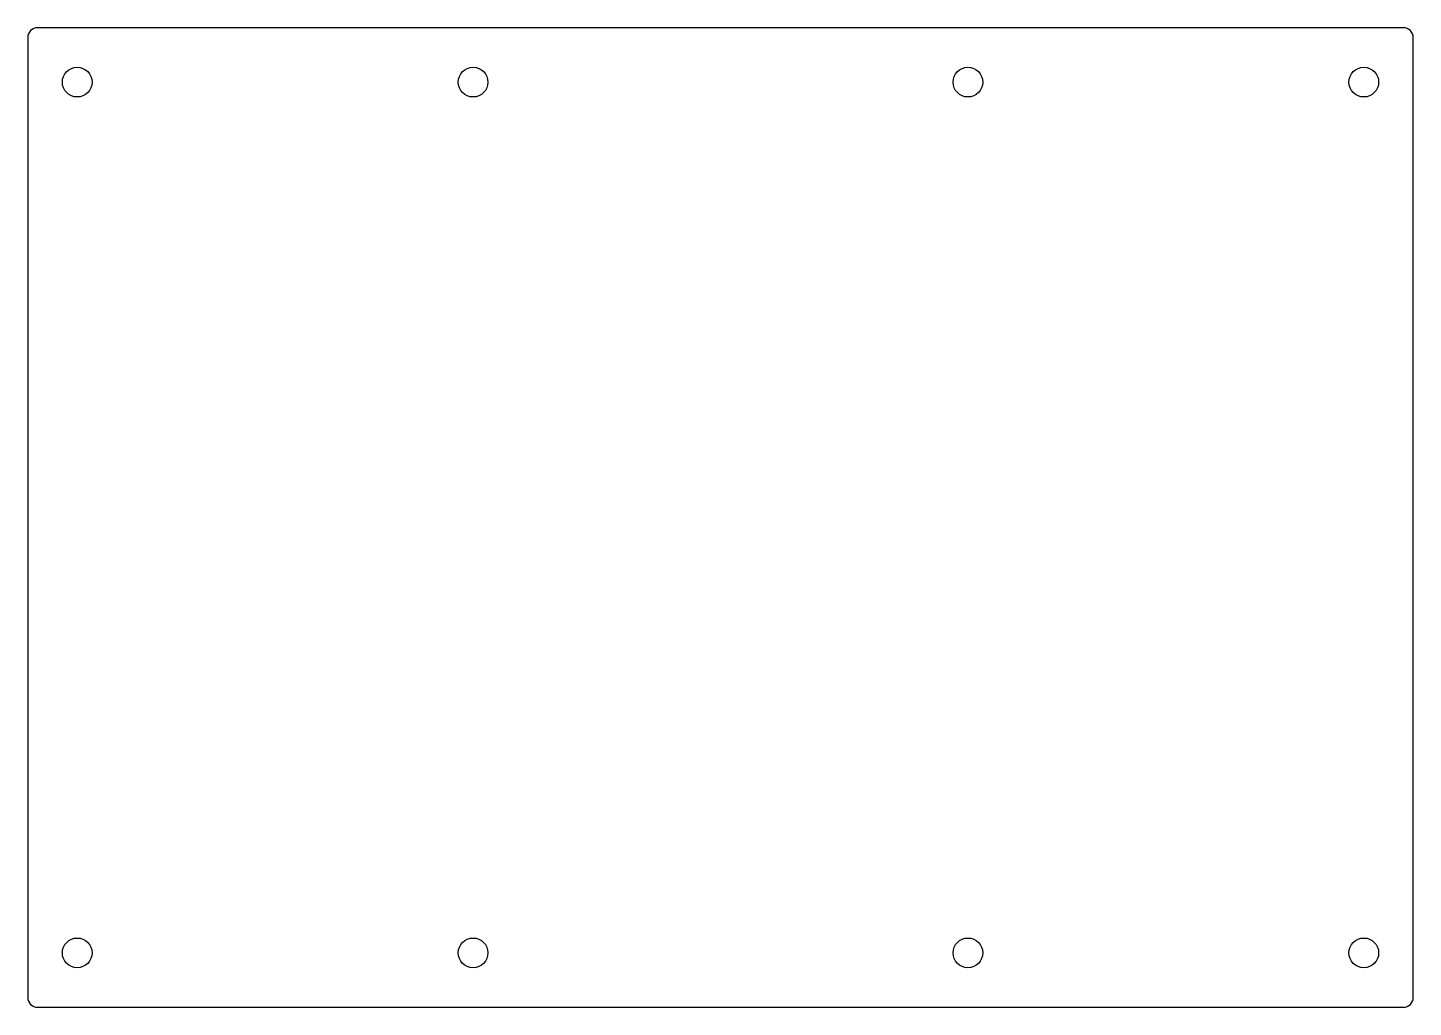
# Model space of a CAD drawing. Header units: millimetres. Extents: x 0 to 140, y 0 to 99.
import ezdxf

# ---------------------------------------------------------------- set-up
doc = ezdxf.new("R2010")
doc.units = ezdxf.units.MM
doc.layers.add('Sketch', color=7, linetype='CONTINUOUS')

msp = doc.modelspace()

# ---------------------------------------------------------------- linework, layer by layer
at = {"layer": 'Sketch'}
for p, q in [((0, 98), (0, 1)), ((139, 99), (1, 99)), ((140, 1), (140, 98)), ((1, 0), (139, 0))]:
    msp.add_line(p, q, dxfattribs=at)
for centre in [(5, 93.5), (45, 93.5), (95, 93.5), (135, 93.5), (5, 5.5), (45, 5.5), (95, 5.5), (135, 5.5)]:
    msp.add_circle(centre, 1.5, dxfattribs=at)
for centre, start, end in [((1, 98), 90, 180), ((139, 98), 0, 90), ((1, 1), 180, -90), ((139, 1), -90, 0)]:
    msp.add_arc(centre, 1, start, end, dxfattribs=at)

doc.saveas('drawing.dxf')
